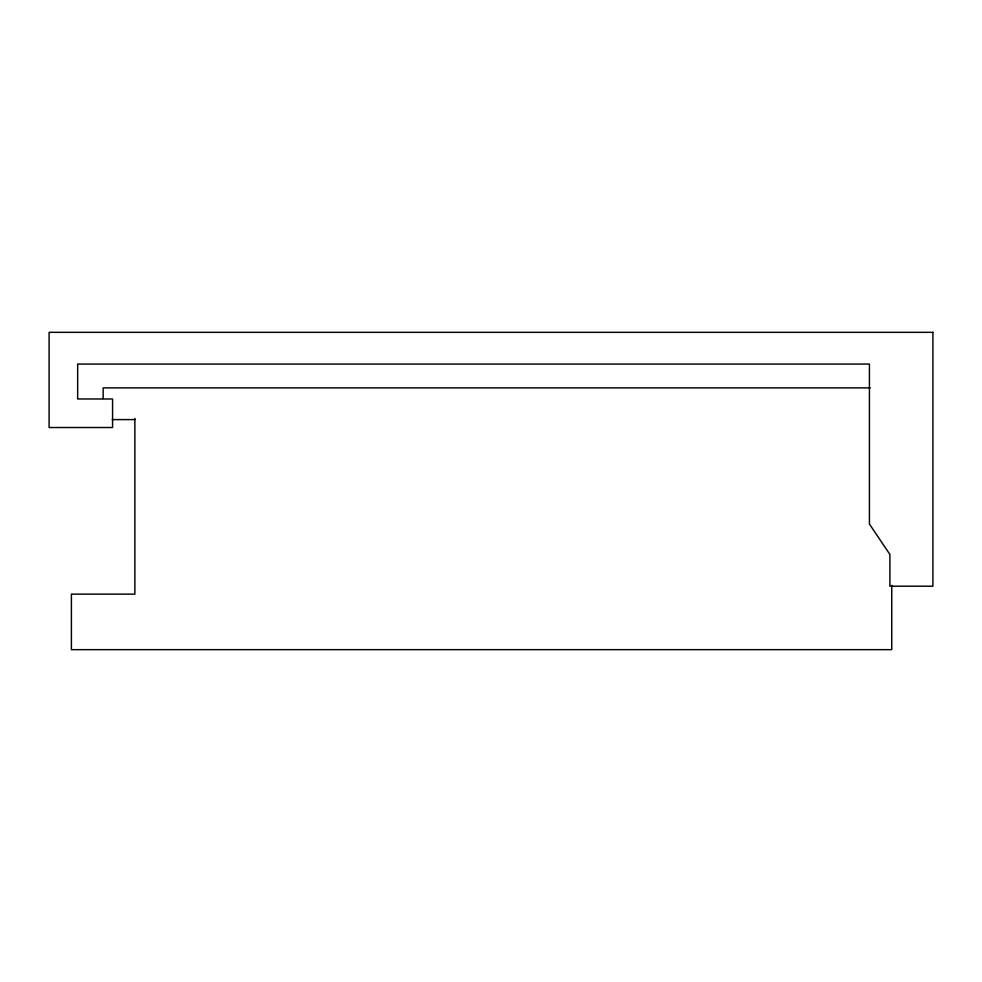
<?xml version="1.0" encoding="UTF-8"?>
<svg xmlns="http://www.w3.org/2000/svg" width="982" height="982" viewBox="0 0 982 982"><rect width="100%" height="100%" fill="white"/><g stroke="black" fill="none" stroke-linecap="round" stroke-linejoin="round"><path stroke-width="1.47" d="M870.261 387.865L103.135 387.865L103.135 398.447M112.206 419.596L134.878 419.596M891.742 585.37L891.742 649.667L71.404 649.667L71.404 594.135L134.878 594.135L134.878 418.418M932.9 332.333L49.1 332.333L49.1 427.526L112.574 427.526L112.574 398.974L77.664 398.974L77.664 364.064L869.426 364.064L869.426 524.02L889.901 554.474L889.901 586.205L932.9 586.205L932.9 332.333"/></g></svg>
